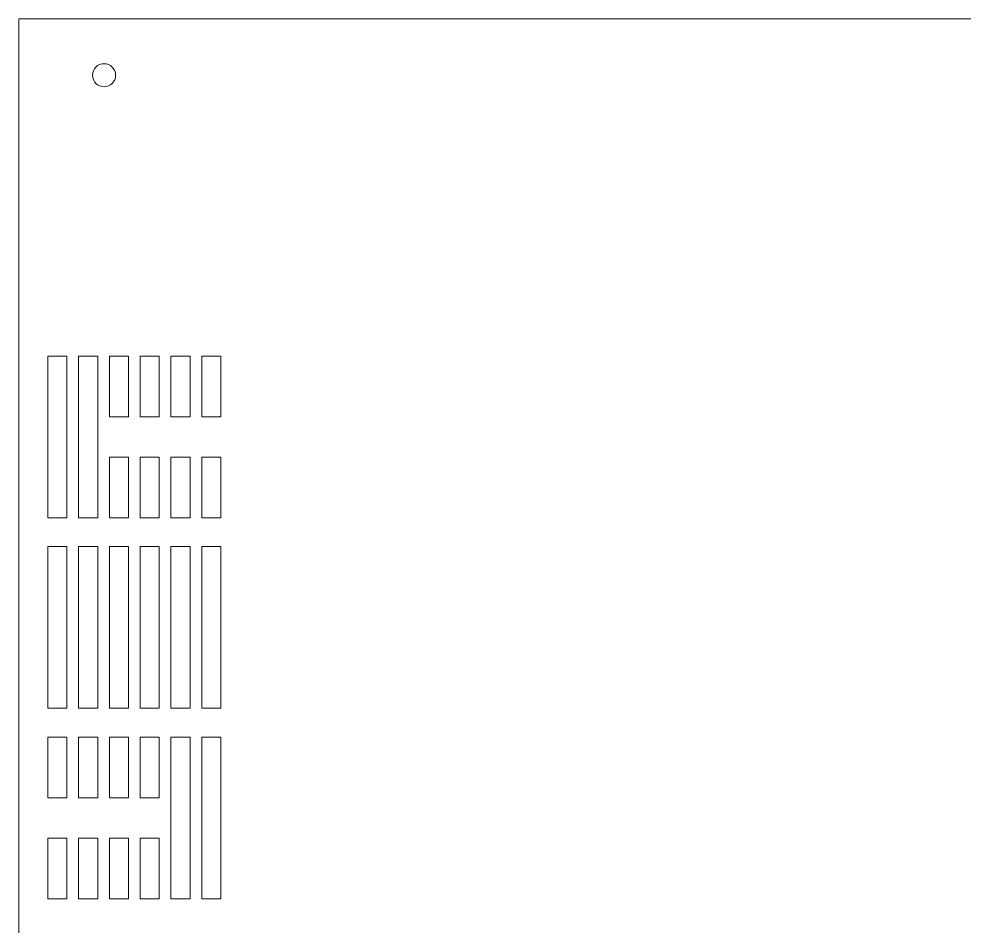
# Model space of a CAD drawing. Header units: millimetres. Extents: x 6 to 1202, y -202 to 956.
# Drawn here: x 723.6 to 887.3, y 206.7 to 363.8 of the extents above; entities that cross this region are included whole.
import ezdxf

# ---------------------------------------------------------------- set-up
doc = ezdxf.new("R2010")
doc.units = ezdxf.units.MM

msp = doc.modelspace()

# ---------------------------------------------------------------- linework, layer by layer
at = {"color": 7, "linetype": 'Continuous', "lineweight": 15}
for p, q in [((723.58, 120.03), (723.58, 363.8)), ((723.58, 363.8), (1193.08, 363.8)), ((728.58, 305.42), (728.58, 277.42)), ((731.91, 305.42), (728.58, 305.42)), ((731.91, 277.42), (731.91, 305.42)), ((733.91, 305.42), (733.91, 277.42)), ((737.25, 305.42), (733.91, 305.42)), ((737.25, 277.42), (737.25, 305.42)), ((739.25, 305.42), (739.25, 294.92)), ((742.58, 305.42), (739.25, 305.42)), ((742.58, 294.92), (742.58, 305.42)), ((744.58, 305.42), (744.58, 294.92)), ((747.91, 305.42), (744.58, 305.42)), ((747.91, 294.92), (747.91, 305.42)), ((749.91, 305.42), (749.91, 294.92)), ((753.25, 305.42), (749.91, 305.42)), ((753.25, 294.92), (753.25, 305.42)), ((758.58, 305.42), (755.25, 305.42)), ((755.25, 305.42), (755.25, 294.92)), ((758.58, 294.92), (758.58, 305.42)), ((739.25, 294.92), (742.58, 294.92)), ((744.58, 294.92), (747.91, 294.92)), ((749.91, 294.92), (753.25, 294.92)), ((755.25, 294.92), (758.58, 294.92)), ((739.25, 287.92), (739.25, 277.42)), ((742.58, 287.92), (739.25, 287.92)), ((742.58, 277.42), (742.58, 287.92)), ((744.58, 287.92), (744.58, 277.42)), ((747.91, 287.92), (744.58, 287.92)), ((747.91, 277.42), (747.91, 287.92)), ((749.91, 287.92), (749.91, 277.42)), ((753.25, 287.92), (749.91, 287.92)), ((753.25, 277.42), (753.25, 287.92)), ((758.58, 287.92), (755.25, 287.92)), ((755.25, 287.92), (755.25, 277.42)), ((758.58, 277.42), (758.58, 287.92)), ((728.58, 277.42), (731.91, 277.42)), ((733.91, 277.42), (737.25, 277.42)), ((739.25, 277.42), (742.58, 277.42)), ((744.58, 277.42), (747.91, 277.42)), ((749.91, 277.42), (753.25, 277.42)), ((755.25, 277.42), (758.58, 277.42)), ((728.58, 272.42), (728.58, 244.42)), ((731.91, 272.42), (728.58, 272.42)), ((731.91, 244.42), (731.91, 272.42)), ((733.91, 272.42), (733.91, 244.42)), ((737.25, 272.42), (733.91, 272.42)), ((737.25, 244.42), (737.25, 272.42)), ((739.25, 272.42), (739.25, 244.42)), ((742.58, 272.42), (739.25, 272.42)), ((742.58, 244.42), (742.58, 272.42)), ((744.58, 272.42), (744.58, 244.42)), ((747.91, 272.42), (744.58, 272.42)), ((747.91, 244.42), (747.91, 272.42)), ((749.91, 272.42), (749.91, 244.42)), ((753.25, 272.42), (749.91, 272.42)), ((753.25, 244.42), (753.25, 272.42)), ((758.58, 272.42), (755.25, 272.42)), ((755.25, 272.42), (755.25, 244.42)), ((758.58, 244.42), (758.58, 272.42)), ((728.58, 244.42), (731.91, 244.42)), ((733.91, 244.42), (737.25, 244.42)), ((739.25, 244.42), (742.58, 244.42)), ((744.58, 244.42), (747.91, 244.42)), ((749.91, 244.42), (753.25, 244.42)), ((755.25, 244.42), (758.58, 244.42)), ((728.58, 239.42), (728.58, 228.92)), ((731.91, 239.42), (728.58, 239.42)), ((731.91, 228.92), (731.91, 239.42)), ((733.91, 239.42), (733.91, 228.92)), ((737.25, 239.42), (733.91, 239.42)), ((737.25, 228.92), (737.25, 239.42)), ((739.25, 239.42), (739.25, 228.92)), ((742.58, 239.42), (739.25, 239.42)), ((742.58, 228.92), (742.58, 239.42)), ((744.58, 239.42), (744.58, 228.92)), ((747.91, 239.42), (744.58, 239.42)), ((747.91, 228.92), (747.91, 239.42)), ((749.91, 239.42), (749.91, 211.42)), ((753.25, 239.42), (749.91, 239.42)), ((753.25, 211.42), (753.25, 239.42)), ((758.58, 239.42), (755.25, 239.42)), ((755.25, 239.42), (755.25, 211.42)), ((758.58, 211.42), (758.58, 239.42)), ((728.58, 228.92), (731.91, 228.92)), ((733.91, 228.92), (737.25, 228.92)), ((739.25, 228.92), (742.58, 228.92)), ((744.58, 228.92), (747.91, 228.92)), ((731.91, 221.92), (728.58, 221.92)), ((728.58, 221.92), (728.58, 211.42)), ((731.91, 211.42), (731.91, 221.92)), ((733.91, 221.92), (733.91, 211.42)), ((737.25, 221.92), (733.91, 221.92)), ((737.25, 211.42), (737.25, 221.92)), ((739.25, 221.92), (739.25, 211.42)), ((742.58, 221.92), (739.25, 221.92)), ((742.58, 211.42), (742.58, 221.92)), ((744.58, 221.92), (744.58, 211.42)), ((747.91, 221.92), (744.58, 221.92)), ((747.91, 211.42), (747.91, 221.92)), ((728.58, 211.42), (731.91, 211.42)), ((733.91, 211.42), (737.25, 211.42)), ((739.25, 211.42), (742.58, 211.42)), ((744.58, 211.42), (747.91, 211.42)), ((749.91, 211.42), (753.25, 211.42)), ((755.25, 211.42), (758.58, 211.42))]:
    msp.add_line(p, q, dxfattribs=at)
msp.add_circle((738.33, 354.05), 2, dxfattribs=at)

doc.saveas('drawing.dxf')
